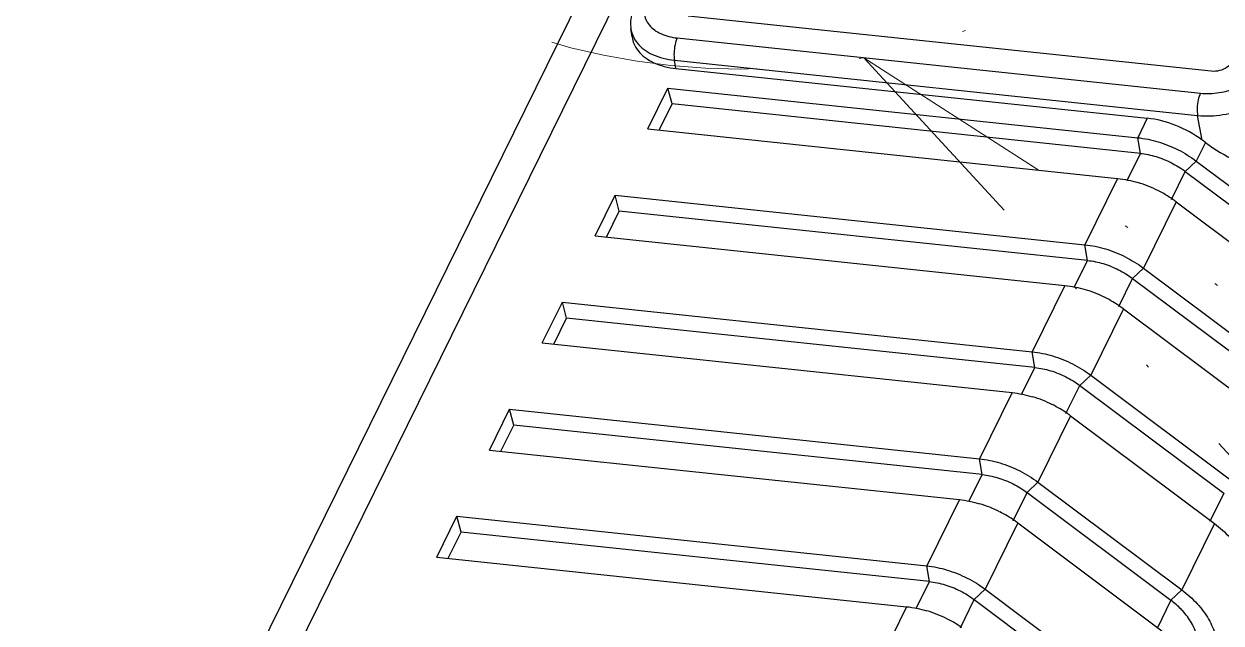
# Model space of a CAD drawing. Header units: millimetres. Extents: x 10368 to 13229, y -13270 to -11269.
# Drawn here: x 12269.1 to 12305.8, y -12036.21 to -12017.83 of the extents above; entities that cross this region are included whole.
import ezdxf

# ---------------------------------------------------------------- set-up
doc = ezdxf.new("R2010")
doc.units = ezdxf.units.MM
doc.linetypes.add('DIVIDE', pattern=[31.75, 12.7, -6.35, 0, -6.35, 0, -6.35])
doc.layers.add('hatch', color=56, linetype='Continuous', lineweight=9)

# ---------------------------------------------------------------- blocks, each defined once
blk = doc.blocks.new('u59')
at = {"color": 7, "linetype": 'Continuous'}
for p, q in [((-328.54, 144.576), (-276.921, 249.411)), ((-327.443, 144.46), (-275.824, 249.295)), ((-258.704, 244.883), (-274.741, 246.577)), ((-276.457, 245.934), (-276.493, 246.181)), ((-275.073, 245.903), (-259.036, 244.209)), ((-275.111, 244.966), (-275.158, 245.221)), ((-275.158, 245.221), (-259.121, 243.527)), ((-275.111, 244.966), (-260.664, 243.44)), ((-275.976, 243.115), (-275.36, 244.367)), ((-275.231, 243.879), (-275.36, 244.367)), ((-275.36, 244.367), (-260.957, 242.845)), ((-275.625, 243.078), (-275.231, 243.879)), ((-260.877, 242.362), (-275.231, 243.879)), ((-260.664, 243.44), (-260.957, 242.845)), ((-258.982, 242.773), (-259.121, 243.527)), ((-275.976, 243.115), (-261.573, 241.594)), ((-260.877, 242.362), (-260.957, 242.845)), ((-258.883, 242.7), (-259.164, 242.128)), ((-261.284, 241.535), (-260.877, 242.362)), ((-259.498, 241.811), (-259.164, 242.128)), ((-259.164, 242.128), (-254.754, 238.824)), ((-261.573, 241.594), (-262.574, 239.561)), ((-259.923, 240.947), (-259.498, 241.811)), ((-259.498, 241.811), (-255.088, 238.507)), ((-277.593, 239.831), (-276.977, 241.083)), ((-276.848, 240.594), (-276.977, 241.083)), ((-276.977, 241.083), (-262.574, 239.561)), ((-259.78, 240.877), (-260.781, 238.844)), ((-259.78, 240.877), (-255.37, 237.573)), ((-277.242, 239.794), (-276.848, 240.594)), ((-262.494, 239.078), (-276.848, 240.594)), ((-277.593, 239.831), (-263.19, 238.31)), ((-262.494, 239.078), (-262.574, 239.561)), ((-262.901, 238.251), (-262.494, 239.078)), ((-261.54, 237.663), (-261.115, 238.526)), ((-261.115, 238.526), (-260.781, 238.844)), ((-261.115, 238.526), (-256.705, 235.223)), ((-260.781, 238.844), (-256.371, 235.54)), ((-263.19, 238.31), (-264.191, 236.277)), ((-279.21, 236.547), (-278.594, 237.798)), ((-278.465, 237.31), (-278.594, 237.798)), ((-278.594, 237.798), (-264.191, 236.277)), ((-261.397, 237.593), (-262.398, 235.56)), ((-261.397, 237.593), (-256.987, 234.289)), ((-278.859, 236.51), (-278.465, 237.31)), ((-264.111, 235.794), (-278.465, 237.31)), ((-279.21, 236.547), (-264.807, 235.026)), ((-264.111, 235.794), (-264.191, 236.277)), ((-264.518, 234.967), (-264.111, 235.794)), ((-263.157, 234.379), (-262.732, 235.242)), ((-262.732, 235.242), (-262.398, 235.56)), ((-262.732, 235.242), (-258.322, 231.938)), ((-262.398, 235.56), (-257.988, 232.256)), ((-264.807, 235.026), (-265.808, 232.993)), ((-280.827, 233.263), (-280.211, 234.514)), ((-280.082, 234.026), (-280.211, 234.514)), ((-280.211, 234.514), (-265.808, 232.993)), ((-263.014, 234.309), (-264.015, 232.276)), ((-263.014, 234.309), (-258.604, 231.005)), ((-280.476, 233.226), (-280.082, 234.026)), ((-265.728, 232.51), (-280.082, 234.026)), ((-280.827, 233.263), (-266.424, 231.741)), ((-265.728, 232.51), (-265.808, 232.993)), ((-266.135, 231.683), (-265.728, 232.51)), ((-264.774, 231.095), (-264.349, 231.958)), ((-264.349, 231.958), (-264.015, 232.276)), ((-264.349, 231.958), (-259.939, 228.654)), ((-264.015, 232.276), (-259.605, 228.972)), ((-258.322, 231.938), (-258.747, 231.075)), ((-266.424, 231.741), (-267.425, 229.709)), ((-282.444, 229.979), (-281.828, 231.23)), ((-281.699, 230.742), (-281.828, 231.23)), ((-281.828, 231.23), (-267.425, 229.709)), ((-264.631, 231.025), (-265.632, 228.992)), ((-264.631, 231.025), (-260.221, 227.721)), ((-258.604, 231.005), (-259.605, 228.972)), ((-282.093, 229.942), (-281.699, 230.742)), ((-267.345, 229.225), (-281.699, 230.742)), ((-282.444, 229.979), (-268.041, 228.457)), ((-267.345, 229.225), (-267.425, 229.709)), ((-267.752, 228.398), (-267.345, 229.225)), ((-265.966, 228.674), (-265.632, 228.992)), ((-265.632, 228.992), (-261.222, 225.688)), ((-266.391, 227.811), (-265.966, 228.674)), ((-265.966, 228.674), (-261.556, 225.37)), ((-259.939, 228.654), (-260.364, 227.791)), ((-259.939, 228.654), (-259.605, 228.972)), ((-268.041, 228.457), (-269.042, 226.424))]:
    blk.add_line(p, q, dxfattribs=at)
for centre, radius, start, end in [((-265.085, 234.47), 10.305, 52.9961, 53.6805), ((-262.034, 237.868), 3.758, 63.1887, 73.2286), ((-262.034, 237.857), 3.769, 55.1466, 63.2537), ((-261.964, 237.961), 3.643, 53.164, 55.115), ((-263.651, 234.584), 3.758, 63.1887, 73.2286), ((-263.651, 234.573), 3.769, 55.1466, 63.2537), ((-263.581, 234.677), 3.643, 53.164, 55.115), ((-265.268, 231.3), 3.758, 63.1887, 73.2286), ((-265.268, 231.289), 3.769, 55.1466, 63.2537), ((-265.198, 231.393), 3.643, 53.164, 55.115), ((-266.885, 228.016), 3.758, 63.1887, 73.2286), ((-266.885, 228.005), 3.769, 55.1466, 63.2537), ((-266.815, 228.109), 3.643, 53.164, 55.115), ((-268.502, 224.732), 3.758, 63.1887, 73.2286), ((-268.502, 224.721), 3.769, 55.1466, 63.2537)]:
    blk.add_arc(centre, radius, start, end, dxfattribs=at)
for centre, major_axis, ratio, start_param, end_param in [((-260.289, 241.407), (2.289, -1.235), 0.714452, 1.376679, 2.092267), ((-258.198, 244.054), (2.149, -1.864), 0.522124, -1.44033, 0.136328)]:
    blk.add_ellipse(centre, major_axis=major_axis, ratio=ratio, start_param=start_param, end_param=end_param, dxfattribs=at)
for points, start_tangent, end_tangent in [([(-276.462, 246.659), (-276.502, 246.417), (-276.493, 246.181)], (-0.260376, -0.965507), (0.143481, -0.989653)), ([(-276.083, 246.664), (-275.934, 246.303), (-275.576, 246.036), (-275.073, 245.903)], (0.089205, -0.996013), (0.994465, -0.105072)), ([(-276.493, 246.181), (-276.301, 245.752)], (0.150824, -0.988561), (0.620737, -0.784019)), ([(-276.457, 245.934), (-276.401, 245.73), (-276.264, 245.501), (-276.058, 245.304), (-275.789, 245.145), (-275.47, 245.031), (-275.111, 244.966)], (0.144155, -0.989555), (0.994465, -0.105072)), ([(-275.073, 245.903), (-275.141, 245.697), (-275.172, 245.449), (-275.158, 245.221)], (-0.441734, -0.897146), (0.181486, -0.983394)), ([(-276.301, 245.752), (-275.831, 245.399), (-275.158, 245.221)], (0.620737, -0.784019), (0.994465, -0.105072)), ([(-258.076, 245.162), (-258.219, 245.004), (-258.449, 244.902), (-258.704, 244.883)], (-0.441734, -0.897146), (-0.994465, 0.105072)), ([(-259.036, 244.209), (-258.458, 244.227), (-257.885, 244.396), (-257.414, 244.691), (-257.12, 245.061)], (0.994465, -0.105072), (0.441734, 0.897146)), ([(-259.121, 243.527), (-258.348, 243.552), (-257.594, 243.775), (-256.972, 244.164), (-256.578, 244.657)], (0.994465, -0.105072), (0.441734, 0.897146)), ([(-259.036, 244.209), (-259.104, 244.003), (-259.135, 243.755), (-259.121, 243.527)], (-0.441734, -0.897146), (0.181486, -0.983394)), ([(-260.957, 242.845), (-260.333, 242.718), (-259.722, 242.474), (-259.164, 242.128)], (0.994465, -0.105072), (0.800328, -0.599562)), ([(-260.877, 242.362), (-260.397, 242.264), (-259.927, 242.076), (-259.498, 241.811)], (0.994465, -0.105072), (0.800328, -0.599562)), ([(-261.573, 241.594), (-260.949, 241.467)], (0.994465, -0.105072), (0.957663, -0.28789)), ([(-262.574, 239.561), (-261.95, 239.434), (-261.339, 239.19), (-260.781, 238.844)], (0.994465, -0.105072), (0.800328, -0.599562)), ([(-262.494, 239.078), (-262.014, 238.98), (-261.544, 238.792), (-261.115, 238.526)], (0.994465, -0.105072), (0.800328, -0.599562)), ([(-263.19, 238.31), (-262.566, 238.183)], (0.994465, -0.105072), (0.957663, -0.28789)), ([(-264.191, 236.277), (-263.567, 236.15), (-262.956, 235.905), (-262.398, 235.56)], (0.994465, -0.105072), (0.800328, -0.599562)), ([(-264.111, 235.794), (-263.631, 235.696), (-263.161, 235.508), (-262.732, 235.242)], (0.994465, -0.105072), (0.800328, -0.599562)), ([(-264.807, 235.026), (-264.183, 234.898)], (0.994465, -0.105072), (0.957663, -0.28789)), ([(-265.808, 232.993), (-265.184, 232.866), (-264.573, 232.621), (-264.015, 232.276)], (0.994465, -0.105072), (0.800328, -0.599562)), ([(-265.728, 232.51), (-265.248, 232.412), (-264.778, 232.224), (-264.349, 231.958)], (0.994465, -0.105072), (0.800328, -0.599562)), ([(-266.424, 231.741), (-265.8, 231.614)], (0.994465, -0.105072), (0.957663, -0.28789)), ([(-258.604, 231.005), (-258.134, 230.58)], (0.800328, -0.599562), (0.673612, -0.739085)), ([(-267.425, 229.709), (-266.801, 229.581), (-266.19, 229.337), (-265.632, 228.992)], (0.994465, -0.105072), (0.800328, -0.599562)), ([(-267.345, 229.225), (-266.865, 229.128), (-266.395, 228.94), (-265.966, 228.674)], (0.994465, -0.105072), (0.800328, -0.599562)), ([(-259.626, 228.379), (-259.939, 228.654)], (-0.694739, 0.719262), (-0.800328, 0.599562)), ([(-259.605, 228.972), (-259.135, 228.547), (-258.784, 228.071), (-258.575, 227.574)], (0.800328, -0.599562), (0.259432, -0.965761)), ([(-268.041, 228.457), (-267.417, 228.33)], (0.994465, -0.105072), (0.957663, -0.28789)), ([(-259.308, 227.961), (-259.578, 228.328), (-259.626, 228.379)], (-0.498571, 0.866849), (-0.694739, 0.719262)), ([(-259.146, 227.579), (-259.308, 227.961)], (-0.259432, 0.965761), (-0.498571, 0.866849))]:
    blk.add_spline(points, degree=3, dxfattribs=dict(at, start_tangent=start_tangent, end_tangent=end_tangent))
at = {"layer": 'hatch', "color": 4, "linetype": 'DIVIDE', "ltscale": 0.5}
for q in [(-163.122, 129.731), (-155.18, 171.763)]:
    blk.add_line((-269.352, 245.299), q, dxfattribs=at)
blk.add_circle((-273.141, 265.73), 20.78, dxfattribs=at)

msp = doc.modelspace()

# ---------------------------------------------------------------- block references
msp.add_blockref('u59', (12564.199, -12264.161))

doc.saveas('drawing.dxf')
